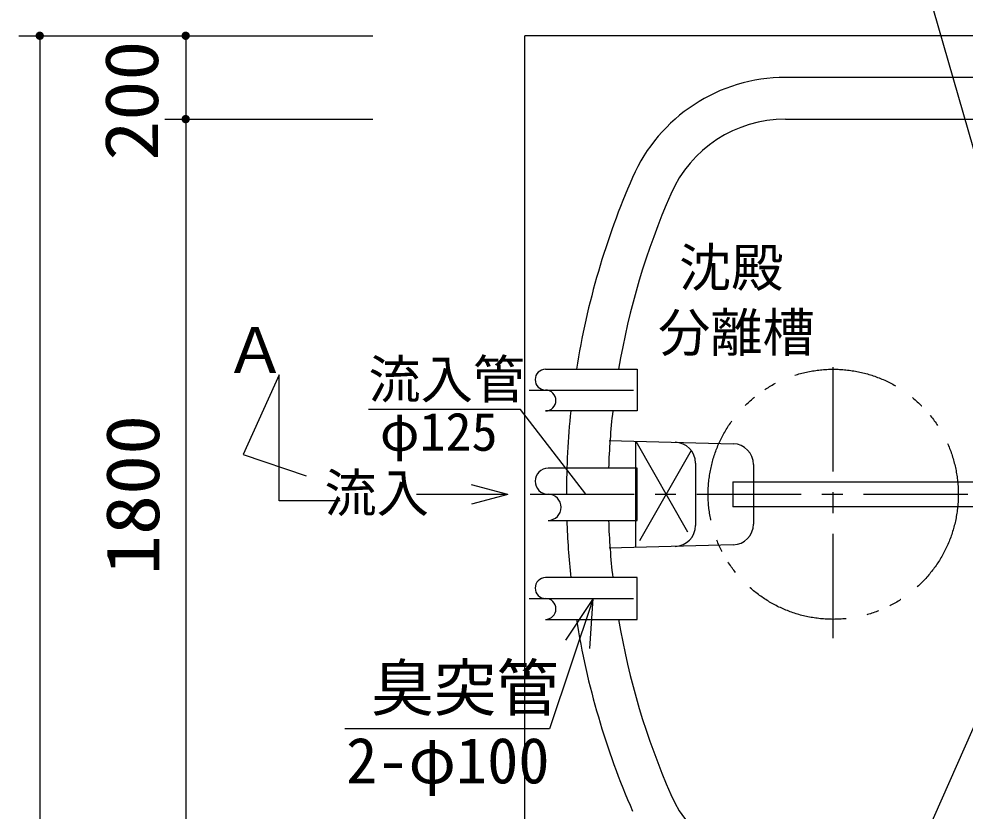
# Model space of a CAD drawing. Units: millimetres, scale not verified. Extents: x -14850 to 14850, y -10500 to 10500.
# Drawn here: x -11376 to -9106, y -480 to 1420 of the extents above; entities that cross this region are included whole.
import ezdxf
from ezdxf.enums import TextEntityAlignment as Align

# ---------------------------------------------------------------- set-up
doc = ezdxf.new("R2010")
doc.units = ezdxf.units.MM
doc.header["$LTSCALE"] = 50
doc.linetypes.add('CHAIN1', pattern=[8, 5, -1, 1, -1])
doc.linetypes.add('DOUBLE_CHAIN1', pattern=[8.8, 5, -1, 0.6, -0.6, 0.6, -1])
for name, color, linetype, lineweight in [('0-1_機器', 2, 'Continuous', 25), ('0-2_空気管', 3, 'Continuous', 25), ('0-5_製作', 5, 'Continuous', 25)]:
    doc.layers.add(name, color=color, linetype=linetype, lineweight=lineweight)
doc.styles.add('ＭＳ ゴシック', font='')
doc.styles.get('ＭＳ ゴシック').set_extended_font_data('MS Gothic')

msp = doc.modelspace()

# ---------------------------------------------------------------- linework, layer by layer
at = {"layer": '0-1_機器'}
for p in [(-10162.33, -820.03), (-6592.33, 1379.97)]:
    msp.add_line(p, (-10162.33, 1379.97), dxfattribs=at)
at = {"layer": '0-1_機器', "color": 3}
msp.add_lwpolyline([(-10604.96, 264.64), (-10751.33, 264.64), (-10751.33, 566.14), (-10837.84, 375.81), (-10686.44, 323.91)], dxfattribs=at)
at = {"layer": '0-2_空気管'}
for p, q in [((-7420.17, 1279.97), (-9537.11, 1279.97)), ((-9537.11, 1179.97), (-8909.69, 1179.97)), ((-10172.33, 483.18), (-10537.18, 483.18)), ((-10015.34, 279.97), (-10172.33, 483.18)), ((-9959.64, 409.04), (-9662.07, 401.24)), ((-9895.61, 152.58), (-9895.61, 407.36)), ((-9752.68, 354.91), (-9752.68, 205.03)), ((-9613.38, 351.26), (-9613.38, 208.68)), ((-10202.88, 279.56), (-10289.81, 302.85)), ((-9663.38, 309.97), (-7802.33, 309.97)), ((-9663.38, 309.97), (-9663.38, 249.97)), ((-10202.88, 279.56), (-10421.9, 279.56)), ((-10202.88, 279.56), (-10289.81, 256.27)), ((-7802.33, 249.97), (-9663.38, 249.97)), ((-10106.08, 217.47), (-9892.46, 217.47)), ((-9662.07, 158.69), (-9959.64, 150.9)), ((-9998.48, 29.97), (-10103.2, -282.88)), ((-8951.51, 26.65), (-9376.62, -938.49)), ((-10103.2, -282.88), (-10593.58, -282.88))]:
    msp.add_line(p, q, dxfattribs=at)
at = {"layer": '0-2_空気管', "linetype": 'CHAIN1'}
for p, q in [((-9422.33, -65.03), (-9422.33, 624.97)), ((-10151.36, 529.97), (-9878.59, 529.97)), ((-9895.61, 407.36), (-9763.05, 174.54)), ((-9763.05, 385.4), (-9895.61, 152.58)), ((-10149.54, 279.97), (-6613.62, 279.97)), ((-10151.36, 29.97), (-9878.59, 29.97))]:
    msp.add_line(p, q, dxfattribs=at)
at = {"layer": '0-2_空気管'}
for points in [[(-8872.33, 369.97), (-9241.15, 1648.69), (-9881.38, 1648.69)], [(-10112.33, 579.97), (-9892.46, 579.97), (-9892.46, 479.97), (-10112.33, 479.97)], [(-9892.46, 217.47), (-9892.46, 342.47), (-10106.08, 342.47)], [(-10112.33, -20.03), (-9892.46, -20.03), (-9892.46, 79.97), (-10112.33, 79.97)], [(-10005.82, -89.81), (-9998.48, 29.97), (-10064.73, -70.09)]]:
    msp.add_lwpolyline(points, dxfattribs=at)
at = {"layer": '0-2_空気管', "linetype": 'DOUBLE_CHAIN1'}
msp.add_circle((-9422.33, 279.97), 300, dxfattribs=at)
at = {"layer": '0-2_空気管'}
for centre, radius, start, end in [((-9537.11, 879.97), 400, 90, 156.42181), ((-9537.11, 879.97), 300, 90, 156.42181), ((-8162.33, 279.97), 1900, 156.42181, 170.91527), ((-8162.33, 279.97), 1800, 156.42181, 170.40593), ((-10112.33, 554.97), 25, 90, 270), ((-10112.33, 504.97), 25, 270, 90), ((-8162.33, 279.97), 1900, 173.95766, 180), ((-8162.33, 279.97), 1800, 173.62062, 178.01016), ((-9802.68, 354.91), 50, 0, 88.49998), ((-9663.38, 351.26), 50, 0, 88.49998), ((-10106.08, 311.22), 31.25, 90, 270), ((-10106.08, 248.72), 31.25, 270, 90), ((-8162.33, 279.97), 1900, 181.88506, 186.04233), ((-8162.33, 279.97), 1800, 181.98979, 186.37933), ((-9802.68, 205.03), 50, 271.5, 0), ((-9663.38, 208.68), 50, 271.5, 0), ((-10112.33, 54.97), 25, 90, 270), ((-10112.33, 4.97), 25, 270, 90), ((-8162.33, 279.97), 1900, 189.0847, 203.57816), ((-8162.33, 279.97), 1800, 189.59406, 203.57817), ((-9537.11, -320.03), 300, 203.57817, 270)]:
    msp.add_arc(centre, radius, start, end, dxfattribs=at)
at = {"layer": '0-5_製作', "color": 2}
for p, q in [((-11375.62, 1379.97), (-10526.33, 1379.97)), ((-11325.62, 1379.97), (-11325.62, -820.03)), ((-10975.62, 1379.97), (-10975.62, 1179.97)), ((-11025.62, 1179.97), (-10526.33, 1179.97)), ((-10975.62, 1179.97), (-10975.62, -620.03))]:
    msp.add_line(p, q, dxfattribs=at)
at = {"layer": '0-5_製作'}
for points in [[(-11334.06, 1385.33), (-11325.62, 1379.97), (-11334.66, 1384.23)], [(-11333.32, 1386.34), (-11325.62, 1379.97), (-11334.06, 1385.33)], [(-11332.46, 1387.26), (-11325.62, 1379.97), (-11333.32, 1386.34)], [(-11331.49, 1388.06), (-11325.62, 1379.97), (-11332.46, 1387.26)], [(-11330.43, 1388.73), (-11325.62, 1379.97), (-11331.49, 1388.06)], [(-11329.3, 1389.27), (-11325.62, 1379.97), (-11330.43, 1388.73)], [(-11328.1, 1389.66), (-11325.62, 1379.97), (-11329.3, 1389.27)], [(-11326.87, 1389.89), (-11325.62, 1379.97), (-11328.1, 1389.66)], [(-11325.62, 1389.97), (-11325.62, 1379.97), (-11326.87, 1389.89)], [(-11324.99, 1389.95), (-11325.62, 1379.97), (-11325.62, 1389.97)], [(-11323.74, 1389.79), (-11325.62, 1379.97), (-11324.99, 1389.95)], [(-11323.74, 1389.79), (-11315.62, 1379.97), (-11325.62, 1379.97)], [(-11322.52, 1389.48), (-11315.62, 1379.97), (-11323.74, 1389.79)], [(-11321.36, 1389.02), (-11315.62, 1379.97), (-11322.52, 1389.48)], [(-11320.26, 1388.41), (-11315.62, 1379.97), (-11321.36, 1389.02)], [(-11319.24, 1387.67), (-11315.62, 1379.97), (-11320.26, 1388.41)], [(-11318.33, 1386.82), (-11315.62, 1379.97), (-11319.24, 1387.67)], [(-11317.52, 1385.85), (-11315.62, 1379.97), (-11318.33, 1386.82)], [(-11316.85, 1384.79), (-11315.62, 1379.97), (-11317.52, 1385.85)], [(-11316.32, 1383.65), (-11315.62, 1379.97), (-11316.85, 1384.79)], [(-10984.06, 1385.33), (-10975.62, 1379.97), (-10984.66, 1384.23)], [(-10983.32, 1386.34), (-10975.62, 1379.97), (-10984.06, 1385.33)], [(-10982.46, 1387.26), (-10975.62, 1379.97), (-10983.32, 1386.34)], [(-10981.49, 1388.06), (-10975.62, 1379.97), (-10982.46, 1387.26)], [(-10980.43, 1388.73), (-10975.62, 1379.97), (-10981.49, 1388.06)], [(-10979.3, 1389.27), (-10975.62, 1379.97), (-10980.43, 1388.73)], [(-10978.1, 1389.66), (-10975.62, 1379.97), (-10979.3, 1389.27)], [(-10976.87, 1389.89), (-10975.62, 1379.97), (-10978.1, 1389.66)], [(-10975.62, 1389.97), (-10975.62, 1379.97), (-10976.87, 1389.89)], [(-10974.99, 1389.95), (-10975.62, 1379.97), (-10975.62, 1389.97)], [(-10973.74, 1389.79), (-10975.62, 1379.97), (-10974.99, 1389.95)], [(-10973.74, 1389.79), (-10965.62, 1379.97), (-10975.62, 1379.97)], [(-10972.52, 1389.48), (-10965.62, 1379.97), (-10973.74, 1389.79)], [(-10971.36, 1389.02), (-10965.62, 1379.97), (-10972.52, 1389.48)], [(-10970.26, 1388.41), (-10965.62, 1379.97), (-10971.36, 1389.02)], [(-10969.24, 1387.67), (-10965.62, 1379.97), (-10970.26, 1388.41)], [(-10968.33, 1386.82), (-10965.62, 1379.97), (-10969.24, 1387.67)], [(-10967.52, 1385.85), (-10965.62, 1379.97), (-10968.33, 1386.82)], [(-10966.85, 1384.79), (-10965.62, 1379.97), (-10967.52, 1385.85)], [(-10966.32, 1383.65), (-10965.62, 1379.97), (-10966.85, 1384.79)], [(-11335.13, 1383.06), (-11335.62, 1379.97), (-11335.44, 1381.84)], [(-11335.13, 1383.06), (-11325.62, 1379.97), (-11335.62, 1379.97)], [(-11335.44, 1381.84), (-11335.62, 1379.97), (-11335.6, 1380.6)], [(-11325.62, 1379.97), (-11335.54, 1378.72), (-11335.62, 1379.97)], [(-11325.62, 1379.97), (-11335.3, 1377.48), (-11335.54, 1378.72)], [(-11325.62, 1379.97), (-11334.91, 1376.29), (-11335.3, 1377.48)], [(-11334.66, 1384.23), (-11325.62, 1379.97), (-11335.13, 1383.06)], [(-11325.62, 1379.97), (-11334.38, 1375.15), (-11334.91, 1376.29)], [(-11325.62, 1379.97), (-11333.71, 1374.09), (-11334.38, 1375.15)], [(-11325.62, 1379.97), (-11332.9, 1373.12), (-11333.71, 1374.09)], [(-11325.62, 1379.97), (-11331.99, 1372.26), (-11332.9, 1373.12)], [(-11325.62, 1379.97), (-11330.97, 1371.53), (-11331.99, 1372.26)], [(-11325.62, 1379.97), (-11329.87, 1370.92), (-11330.97, 1371.53)], [(-11325.62, 1379.97), (-11328.71, 1370.46), (-11329.87, 1370.92)], [(-11325.62, 1379.97), (-11327.49, 1370.15), (-11328.71, 1370.46)], [(-11325.62, 1379.97), (-11326.24, 1369.99), (-11327.49, 1370.15)], [(-11325.62, 1369.97), (-11326.24, 1369.99), (-11325.62, 1379.97)], [(-11315.62, 1379.97), (-11325.62, 1369.97), (-11325.62, 1379.97)], [(-11315.62, 1379.97), (-11324.36, 1370.05), (-11325.62, 1369.97)], [(-11315.62, 1379.97), (-11323.13, 1370.28), (-11324.36, 1370.05)], [(-11315.62, 1379.97), (-11321.93, 1370.67), (-11323.13, 1370.28)], [(-11315.62, 1379.97), (-11320.8, 1371.21), (-11321.93, 1370.67)], [(-11315.62, 1379.97), (-11319.74, 1371.88), (-11320.8, 1371.21)], [(-11315.62, 1379.97), (-11318.77, 1372.68), (-11319.74, 1371.88)], [(-11315.62, 1379.97), (-11317.91, 1373.6), (-11318.77, 1372.68)], [(-11315.62, 1379.97), (-11317.17, 1374.61), (-11317.91, 1373.6)], [(-11315.62, 1379.97), (-11316.57, 1375.71), (-11317.17, 1374.61)], [(-11315.62, 1379.97), (-11316.1, 1376.88), (-11316.57, 1375.71)], [(-11315.93, 1382.46), (-11315.62, 1379.97), (-11316.32, 1383.65)], [(-11315.62, 1379.97), (-11315.79, 1378.1), (-11316.1, 1376.88)], [(-11315.69, 1381.22), (-11315.62, 1379.97), (-11315.93, 1382.46)], [(-11315.63, 1379.34), (-11315.79, 1378.1), (-11315.62, 1379.97)], [(-10985.13, 1383.06), (-10985.62, 1379.97), (-10985.44, 1381.84)], [(-10985.13, 1383.06), (-10975.62, 1379.97), (-10985.62, 1379.97)], [(-10985.44, 1381.84), (-10985.62, 1379.97), (-10985.6, 1380.6)], [(-10975.62, 1379.97), (-10985.54, 1378.72), (-10985.62, 1379.97)], [(-10975.62, 1379.97), (-10985.3, 1377.48), (-10985.54, 1378.72)], [(-10975.62, 1379.97), (-10984.91, 1376.29), (-10985.3, 1377.48)], [(-10984.66, 1384.23), (-10975.62, 1379.97), (-10985.13, 1383.06)], [(-10975.62, 1379.97), (-10984.38, 1375.15), (-10984.91, 1376.29)], [(-10975.62, 1379.97), (-10983.71, 1374.09), (-10984.38, 1375.15)], [(-10975.62, 1379.97), (-10982.9, 1373.12), (-10983.71, 1374.09)], [(-10975.62, 1379.97), (-10981.99, 1372.26), (-10982.9, 1373.12)], [(-10975.62, 1379.97), (-10980.97, 1371.53), (-10981.99, 1372.26)], [(-10975.62, 1379.97), (-10979.87, 1370.92), (-10980.97, 1371.53)], [(-10975.62, 1379.97), (-10978.71, 1370.46), (-10979.87, 1370.92)], [(-10975.62, 1379.97), (-10977.49, 1370.15), (-10978.71, 1370.46)], [(-10975.62, 1379.97), (-10976.24, 1369.99), (-10977.49, 1370.15)], [(-10975.62, 1369.97), (-10976.24, 1369.99), (-10975.62, 1379.97)], [(-10965.62, 1379.97), (-10975.62, 1369.97), (-10975.62, 1379.97)], [(-10965.62, 1379.97), (-10974.36, 1370.05), (-10975.62, 1369.97)], [(-10965.62, 1379.97), (-10973.13, 1370.28), (-10974.36, 1370.05)], [(-10965.62, 1379.97), (-10971.93, 1370.67), (-10973.13, 1370.28)], [(-10965.62, 1379.97), (-10970.8, 1371.21), (-10971.93, 1370.67)], [(-10965.62, 1379.97), (-10969.74, 1371.88), (-10970.8, 1371.21)], [(-10965.62, 1379.97), (-10968.77, 1372.68), (-10969.74, 1371.88)], [(-10965.62, 1379.97), (-10967.91, 1373.6), (-10968.77, 1372.68)], [(-10965.62, 1379.97), (-10967.17, 1374.61), (-10967.91, 1373.6)], [(-10965.62, 1379.97), (-10966.57, 1375.71), (-10967.17, 1374.61)], [(-10965.62, 1379.97), (-10966.1, 1376.88), (-10966.57, 1375.71)], [(-10965.93, 1382.46), (-10965.62, 1379.97), (-10966.32, 1383.65)], [(-10965.62, 1379.97), (-10965.79, 1378.1), (-10966.1, 1376.88)], [(-10965.69, 1381.22), (-10965.62, 1379.97), (-10965.93, 1382.46)], [(-10965.63, 1379.34), (-10965.79, 1378.1), (-10965.62, 1379.97)], [(-10985.13, 1183.06), (-10985.62, 1179.97), (-10985.44, 1181.84)], [(-10985.13, 1183.06), (-10975.62, 1179.97), (-10985.62, 1179.97)], [(-10985.44, 1181.84), (-10985.62, 1179.97), (-10985.6, 1180.6)], [(-10984.66, 1184.23), (-10975.62, 1179.97), (-10985.13, 1183.06)], [(-10984.06, 1185.33), (-10975.62, 1179.97), (-10984.66, 1184.23)], [(-10983.32, 1186.34), (-10975.62, 1179.97), (-10984.06, 1185.33)], [(-10982.46, 1187.26), (-10975.62, 1179.97), (-10983.32, 1186.34)], [(-10981.49, 1188.06), (-10975.62, 1179.97), (-10982.46, 1187.26)], [(-10980.43, 1188.73), (-10975.62, 1179.97), (-10981.49, 1188.06)], [(-10979.3, 1189.27), (-10975.62, 1179.97), (-10980.43, 1188.73)], [(-10978.1, 1189.66), (-10975.62, 1179.97), (-10979.3, 1189.27)], [(-10976.87, 1189.89), (-10975.62, 1179.97), (-10978.1, 1189.66)], [(-10975.62, 1189.97), (-10975.62, 1179.97), (-10976.87, 1189.89)], [(-10974.99, 1189.95), (-10975.62, 1179.97), (-10975.62, 1189.97)], [(-10973.74, 1189.79), (-10975.62, 1179.97), (-10974.99, 1189.95)], [(-10973.74, 1189.79), (-10965.62, 1179.97), (-10975.62, 1179.97)], [(-10972.52, 1189.48), (-10965.62, 1179.97), (-10973.74, 1189.79)], [(-10971.36, 1189.02), (-10965.62, 1179.97), (-10972.52, 1189.48)], [(-10970.26, 1188.41), (-10965.62, 1179.97), (-10971.36, 1189.02)], [(-10969.24, 1187.67), (-10965.62, 1179.97), (-10970.26, 1188.41)], [(-10968.33, 1186.81), (-10965.62, 1179.97), (-10969.24, 1187.67)], [(-10967.52, 1185.85), (-10965.62, 1179.97), (-10968.33, 1186.81)], [(-10966.85, 1184.79), (-10965.62, 1179.97), (-10967.52, 1185.85)], [(-10966.32, 1183.65), (-10965.62, 1179.97), (-10966.85, 1184.79)], [(-10965.93, 1182.46), (-10965.62, 1179.97), (-10966.32, 1183.65)], [(-10965.69, 1181.22), (-10965.62, 1179.97), (-10965.93, 1182.46)], [(-10975.62, 1179.97), (-10985.54, 1178.72), (-10985.62, 1179.97)], [(-10975.62, 1179.97), (-10985.3, 1177.48), (-10985.54, 1178.72)], [(-10975.62, 1179.97), (-10984.91, 1176.29), (-10985.3, 1177.48)], [(-10975.62, 1179.97), (-10984.38, 1175.15), (-10984.91, 1176.29)], [(-10975.62, 1179.97), (-10983.71, 1174.09), (-10984.38, 1175.15)], [(-10975.62, 1179.97), (-10982.9, 1173.12), (-10983.71, 1174.09)], [(-10975.62, 1179.97), (-10981.99, 1172.26), (-10982.9, 1173.12)], [(-10975.62, 1179.97), (-10980.97, 1171.53), (-10981.99, 1172.26)], [(-10975.62, 1179.97), (-10979.87, 1170.92), (-10980.97, 1171.53)], [(-10975.62, 1179.97), (-10978.71, 1170.46), (-10979.87, 1170.92)], [(-10975.62, 1179.97), (-10977.49, 1170.15), (-10978.71, 1170.46)], [(-10975.62, 1179.97), (-10976.24, 1169.99), (-10977.49, 1170.15)], [(-10975.62, 1169.97), (-10976.24, 1169.99), (-10975.62, 1179.97)], [(-10965.62, 1179.97), (-10975.62, 1169.97), (-10975.62, 1179.97)], [(-10965.62, 1179.97), (-10974.36, 1170.05), (-10975.62, 1169.97)], [(-10965.62, 1179.97), (-10973.13, 1170.28), (-10974.36, 1170.05)], [(-10965.62, 1179.97), (-10971.93, 1170.67), (-10973.13, 1170.28)], [(-10965.62, 1179.97), (-10970.8, 1171.21), (-10971.93, 1170.67)], [(-10965.62, 1179.97), (-10969.74, 1171.88), (-10970.8, 1171.21)], [(-10965.62, 1179.97), (-10968.77, 1172.68), (-10969.74, 1171.88)], [(-10965.62, 1179.97), (-10967.91, 1173.6), (-10968.77, 1172.68)], [(-10965.62, 1179.97), (-10967.17, 1174.61), (-10967.91, 1173.6)], [(-10965.62, 1179.97), (-10966.57, 1175.71), (-10967.17, 1174.61)], [(-10965.62, 1179.97), (-10966.1, 1176.88), (-10966.57, 1175.71)], [(-10965.62, 1179.97), (-10965.79, 1178.1), (-10966.1, 1176.88)], [(-10965.63, 1179.34), (-10965.79, 1178.1), (-10965.62, 1179.97)]]:
    msp.add_solid(points, dxfattribs=at)

# ---------------------------------------------------------------- texts
at = {"layer": '0-1_機器', "color": 4, "style": 'ＭＳ ゴシック'}
msp.add_text('Ａ', height=110, dxfattribs=at).set_placement((-10883.5, 537.8), align=Align.BOTTOM_LEFT)
at = {"layer": '0-2_空気管', "color": 4, "style": 'ＭＳ ゴシック'}
for s, height, p in [('沈殿', 91.79, (-9792.31, 750.65)), ('分離槽', 91.79, (-9842.31, 594.65)), ('流入管', 91.79, (-10537.24, 482.53)), ('φ125', 91.79, (-10509.68, 356.83)), ('流入', 91.79, (-10642.68, 209.92)), ('臭突管', 110, (-10530.57, -272.37)), ('2-φ100', 110, (-10590.65, -446.6))]:
    msp.add_text(s, height=height, dxfattribs=at).set_placement(p, align=Align.BOTTOM_LEFT)
at = {"layer": '0-5_製作', "color": 4, "style": 'ＭＳ ゴシック', "width": 1.1}
for s, p in [('200', (-11003.23, 1080.18)), ('1800', (-11000.62, 86.22))]:
    msp.add_text(s, height=128.4, rotation=90, dxfattribs=at).set_placement(p, align=Align.BOTTOM_LEFT)

doc.saveas('drawing.dxf')
